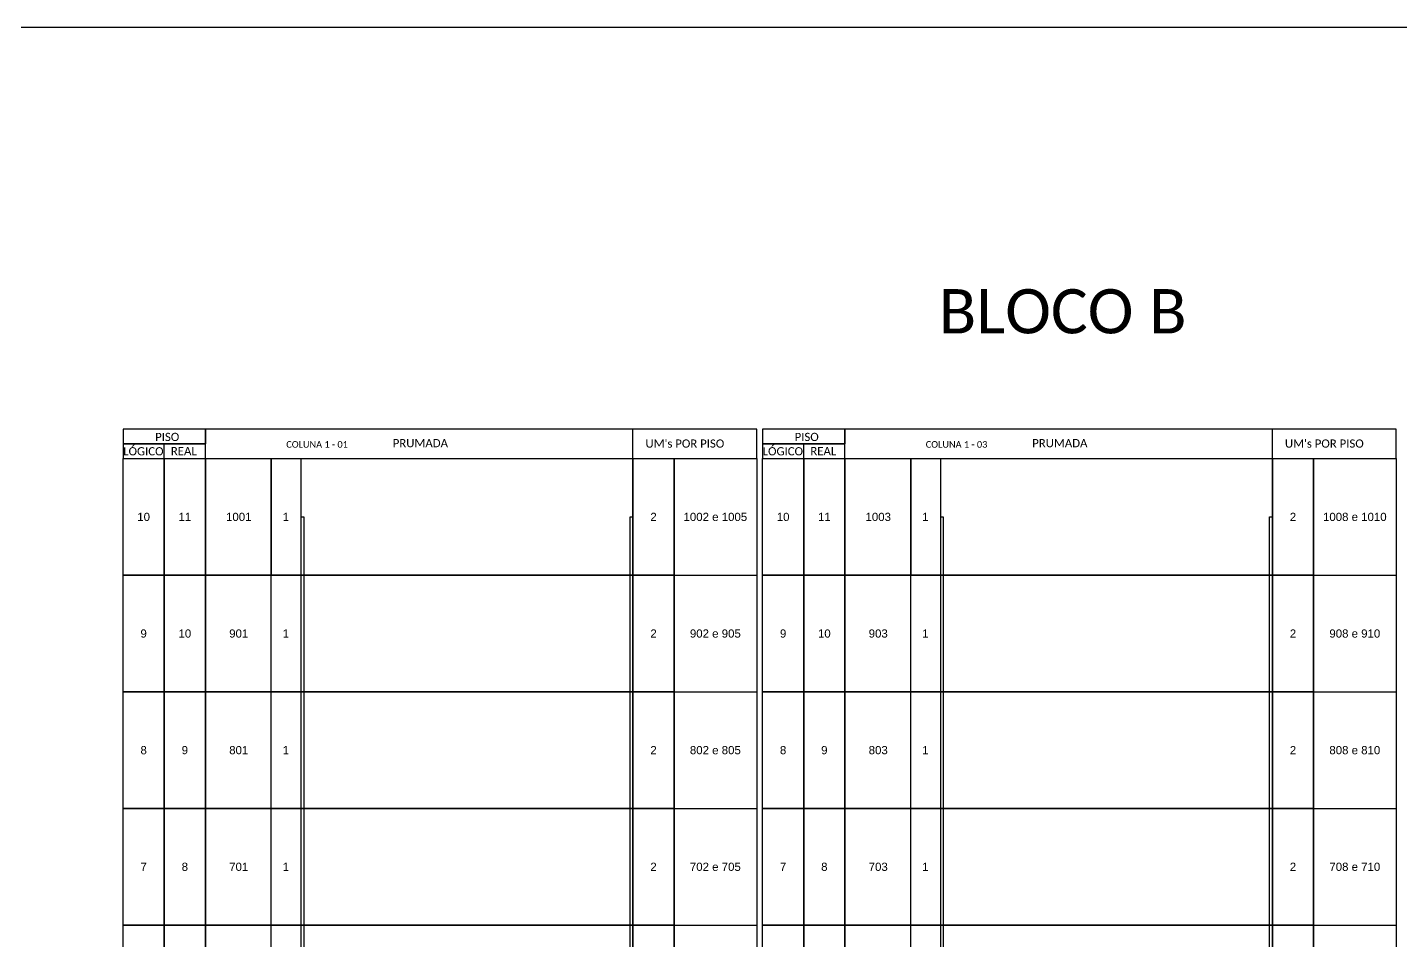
# Model space of a CAD drawing. Header units: metres. Extents: x 10082 to 18317, y -227 to 2742.
# Drawn here: x 11376.8 to 11646.7, y 187.8 to 367.3 of the extents above; entities that cross this region are included whole.
import ezdxf
from ezdxf.enums import TextEntityAlignment as Align

# ---------------------------------------------------------------- set-up
doc = ezdxf.new("R2010")
doc.units = ezdxf.units.M
doc.header["$LTSCALE"] = 0.1
doc.header["$MEASUREMENT"] = 0
doc.styles.add('ARIAL', font='arial.ttf')
doc.styles.add('WMF-Calibri0', font='calibri.ttf')

# ---------------------------------------------------------------- blocks, each defined once
blk = doc.blocks.new('A$C4360606C')
at = {"color": 0}
for points in [[(0, 4.11), (23.15, 4.11), (23.15, 8.22), (0, 8.22)], [(0, 0), (23.15, 0), (23.15, 4.11), (0, 4.11)]]:
    blk.add_lwpolyline(points, close=True, dxfattribs=at)
for points in [[(23.15, 0), (177.9, 0), (177.9, 8.22), (23.15, 8.22), (23.15, 8.22), (23.15, 4.11)], [(143.15, 0), (143.15, 8.22)], [(11.57, 0), (11.57, 4.11)]]:
    blk.add_lwpolyline(points)
at = {"color": 0, "style": 'WMF-Calibri0'}
for s, p in [('  LÓGICO', (-1.58, 0.89)), ('     PISO', (4.96, 4.92)), ('PRUMADA', (75.71, 3.18)), ("UM's POR PISO", (146.67, 3.06)), ('    REAL', (10.18, 0.95))]:
    blk.add_text(s, height=2.3, dxfattribs=at).set_placement(p)

msp = doc.modelspace()

# ---------------------------------------------------------------- linework, layer by layer
for p, q in [((11503.9, 259.64), (11503.9, 282.56)), ((11503.95, 282.56), (11520.13, 282.56)), ((11520.13, 282.56), (11520.13, 259.64)), ((11629.57, 259.64), (11629.57, 282.56)), ((11645.8, 282.56), (11645.8, 259.64)), ((11503.9, 236.72), (11503.9, 259.64)), ((11520.13, 259.64), (11520.13, 236.72)), ((11629.57, 236.72), (11629.57, 259.64)), ((11645.8, 259.64), (11645.8, 236.72)), ((11503.9, 213.8), (11503.9, 236.72)), ((11520.13, 236.72), (11520.13, 213.8)), ((11629.57, 213.8), (11629.57, 236.72)), ((11645.8, 236.72), (11645.8, 213.8)), ((11503.9, 190.88), (11503.9, 213.8)), ((11520.13, 213.8), (11520.13, 190.88)), ((11629.57, 190.88), (11629.57, 213.8)), ((11645.8, 213.8), (11645.8, 190.88)), ((11503.9, 167.96), (11503.9, 190.88)), ((11520.13, 190.88), (11520.13, 167.96)), ((11629.57, 167.96), (11629.57, 190.88)), ((11645.8, 190.88), (11645.8, 167.96))]:
    msp.add_line(p, q)
for points in [[(10957.53, -226.73), (11796.1, -226.73), (11796.1, 367.27), (10957.53, 367.27), (10957.53, -226.73)], [(11424.73, 282.56), (11424.73, 259.64)], [(11424.73, 53.35), (11424.73, 282.56)], [(11430.56, 282.56), (11430.56, 30.43)], [(11503.9, 282.56), (11520.08, 282.56)], [(11550.4, 282.56), (11550.4, 259.64)], [(11550.4, 36.42), (11550.4, 282.56)], [(11556.23, 282.56), (11556.23, 36.42)], [(11503.9, 259.64), (11520.08, 259.64)], [(11629.57, 259.64), (11645.75, 259.64)], [(11503.9, 236.72), (11520.08, 236.72)], [(11629.57, 236.72), (11645.75, 236.72)], [(11503.9, 213.8), (11520.08, 213.8)], [(11629.57, 213.8), (11645.75, 213.8)], [(11503.9, 190.88), (11520.08, 190.88)], [(11629.57, 190.88), (11645.75, 190.88)]]:
    msp.add_lwpolyline(points)
for points in [[(11395.6, 282.56), (11403.7, 282.56), (11403.7, 259.64), (11395.6, 259.64)], [(11403.7, 282.56), (11411.8, 282.56), (11411.8, 259.64), (11403.7, 259.64)], [(11411.8, 282.56), (11495.8, 282.56), (11495.8, 259.64), (11411.8, 259.64)], [(11495.8, 282.56), (11503.9, 282.56), (11503.9, 259.64), (11495.8, 259.64)], [(11521.27, 282.56), (11529.37, 282.56), (11529.37, 259.64), (11521.27, 259.64)], [(11529.37, 282.56), (11537.47, 282.56), (11537.47, 259.64), (11529.37, 259.64)], [(11537.47, 282.56), (11621.47, 282.56), (11621.47, 259.64), (11537.47, 259.64)], [(11621.47, 282.56), (11629.57, 282.56), (11629.57, 259.64), (11621.47, 259.64)], [(11395.6, 259.64), (11403.7, 259.64), (11403.7, 236.72), (11395.6, 236.72)], [(11403.7, 259.64), (11411.8, 259.64), (11411.8, 236.72), (11403.7, 236.72)], [(11411.8, 259.64), (11495.8, 259.64), (11495.8, 236.72), (11411.8, 236.72)], [(11495.8, 259.64), (11503.9, 259.64), (11503.9, 236.72), (11495.8, 236.72)], [(11521.27, 259.64), (11529.37, 259.64), (11529.37, 236.72), (11521.27, 236.72)], [(11529.37, 259.64), (11537.47, 259.64), (11537.47, 236.72), (11529.37, 236.72)], [(11537.47, 259.64), (11621.47, 259.64), (11621.47, 236.72), (11537.47, 236.72)], [(11621.47, 259.64), (11629.57, 259.64), (11629.57, 236.72), (11621.47, 236.72)], [(11395.6, 236.72), (11403.7, 236.72), (11403.7, 213.8), (11395.6, 213.8)], [(11403.7, 236.72), (11411.8, 236.72), (11411.8, 213.8), (11403.7, 213.8)], [(11411.8, 236.72), (11495.8, 236.72), (11495.8, 213.8), (11411.8, 213.8)], [(11495.8, 236.72), (11503.9, 236.72), (11503.9, 213.8), (11495.8, 213.8)], [(11521.27, 236.72), (11529.37, 236.72), (11529.37, 213.8), (11521.27, 213.8)], [(11529.37, 236.72), (11537.47, 236.72), (11537.47, 213.8), (11529.37, 213.8)], [(11537.47, 236.72), (11621.47, 236.72), (11621.47, 213.8), (11537.47, 213.8)], [(11621.47, 236.72), (11629.57, 236.72), (11629.57, 213.8), (11621.47, 213.8)], [(11395.6, 213.8), (11403.7, 213.8), (11403.7, 190.88), (11395.6, 190.88)], [(11403.7, 213.8), (11411.8, 213.8), (11411.8, 190.88), (11403.7, 190.88)], [(11411.8, 213.8), (11495.8, 213.8), (11495.8, 190.88), (11411.8, 190.88)], [(11495.8, 213.8), (11503.9, 213.8), (11503.9, 190.88), (11495.8, 190.88)], [(11521.27, 213.8), (11529.37, 213.8), (11529.37, 190.88), (11521.27, 190.88)], [(11529.37, 213.8), (11537.47, 213.8), (11537.47, 190.88), (11529.37, 190.88)], [(11537.47, 213.8), (11621.47, 213.8), (11621.47, 190.88), (11537.47, 190.88)], [(11621.47, 213.8), (11629.57, 213.8), (11629.57, 190.88), (11621.47, 190.88)], [(11395.6, 190.88), (11403.7, 190.88), (11403.7, 167.96), (11395.6, 167.96)], [(11403.7, 190.88), (11411.8, 190.88), (11411.8, 167.96), (11403.7, 167.96)], [(11411.8, 190.88), (11495.8, 190.88), (11495.8, 167.96), (11411.8, 167.96)], [(11495.8, 190.88), (11503.9, 190.88), (11503.9, 167.96), (11495.8, 167.96)], [(11521.27, 190.88), (11529.37, 190.88), (11529.37, 167.96), (11521.27, 167.96)], [(11529.37, 190.88), (11537.47, 190.88), (11537.47, 167.96), (11529.37, 167.96)], [(11537.47, 190.88), (11621.47, 190.88), (11621.47, 167.96), (11537.47, 167.96)], [(11621.47, 190.88), (11629.57, 190.88), (11629.57, 167.96), (11621.47, 167.96)]]:
    msp.add_lwpolyline(points, close=True)
at = {"color": 3}
for points in [[(11430.56, 133.47), (11431.2, 133.47), (11431.2, 178.87), (11431.2, 178.87), (11431.2, 178.87), (11431.2, 178.87), (11431.7, 179.36), (11431.2, 179.85), (11431.2, 271.03), (11430.56, 271.03)], [(11494.21, 179.5), (11494.21, 179.5), (11494.21, 179.5), (11494.21, 179.5), (11494.21, 179.5), (11494.21, 179.5), (11494.21, 179.5), (11495.27, 180.51), (11495.27, 271.1), (11495.8, 271.1)], [(11556.23, 133.47), (11556.86, 133.47), (11556.86, 178.87), (11556.86, 178.87), (11556.86, 178.87), (11556.86, 178.87), (11557.37, 179.36), (11556.86, 179.85), (11556.86, 271.03), (11556.23, 271.03)], [(11619.88, 179.5), (11619.88, 179.5), (11619.88, 179.5), (11619.88, 179.5), (11619.88, 179.5), (11619.88, 179.5), (11619.88, 179.5), (11620.93, 180.51), (11620.93, 271.1), (11621.47, 271.1)]]:
    msp.add_lwpolyline(points, dxfattribs=at)

# ---------------------------------------------------------------- block references
at = {"xscale": 0.7, "yscale": 0.7, "zscale": 0.7}
for p in [(11395.6, 282.56), (11521.27, 282.56)]:
    msp.add_blockref('A$C4360606C', p, dxfattribs=at)

# ---------------------------------------------------------------- texts
at = {"color": 2, "style": 'WMF-Calibri0'}
msp.add_text('BLOCO B', height=8.702, dxfattribs=at).set_placement((11555.89, 307.15))
at = {"style": 'WMF-Calibri0'}
for s, p in [('COLUNA 1 - 01', (11427.68, 284.69)), ('COLUNA 1 - 03', (11553.35, 284.69))]:
    msp.add_text(s, height=1.2975, dxfattribs=at).set_placement(p)
at = {"style": 'ARIAL'}
for s, p in [('10', (11399.65, 271.1)), ('11', (11407.75, 271.1)), ('1001', (11418.34, 271.1)), ('1', (11427.6, 271.1)), ('2', (11499.85, 271.1)), ('1002 e 1005', (11512, 271.1)), ('10', (11525.32, 271.1)), ('11', (11533.42, 271.1)), ('1003', (11544.01, 271.1)), ('1', (11553.27, 271.1)), ('2', (11625.52, 271.1)), ('1008 e 1010', (11637.67, 271.1)), ('9', (11399.65, 248.18)), ('10', (11407.75, 248.18)), ('901', (11418.34, 248.18)), ('1', (11427.6, 248.18)), ('2', (11499.85, 248.18)), ('902 e 905', (11512, 248.18)), ('9', (11525.32, 248.18)), ('10', (11533.42, 248.18)), ('903', (11544.01, 248.18)), ('1', (11553.27, 248.18)), ('2', (11625.52, 248.18)), ('908 e 910', (11637.67, 248.18)), ('8', (11399.65, 225.26)), ('9', (11407.75, 225.26)), ('801', (11418.34, 225.26)), ('1', (11427.6, 225.26)), ('2', (11499.85, 225.26)), ('802 e 805', (11512, 225.26)), ('8', (11525.32, 225.26)), ('9', (11533.42, 225.26)), ('803', (11544.01, 225.26)), ('1', (11553.27, 225.26)), ('2', (11625.52, 225.26)), ('808 e 810', (11637.67, 225.26)), ('7', (11399.65, 202.34)), ('8', (11407.75, 202.34)), ('701', (11418.34, 202.34)), ('1', (11427.6, 202.34)), ('2', (11499.85, 202.34)), ('702 e 705', (11512, 202.34)), ('7', (11525.32, 202.34)), ('8', (11533.42, 202.34)), ('703', (11544.01, 202.34)), ('1', (11553.27, 202.34)), ('2', (11625.52, 202.34)), ('708 e 710', (11637.67, 202.34))]:
    msp.add_text(s, height=1.61, dxfattribs=at).set_placement(p, align=Align.MIDDLE_CENTER)

doc.saveas('drawing.dxf')
